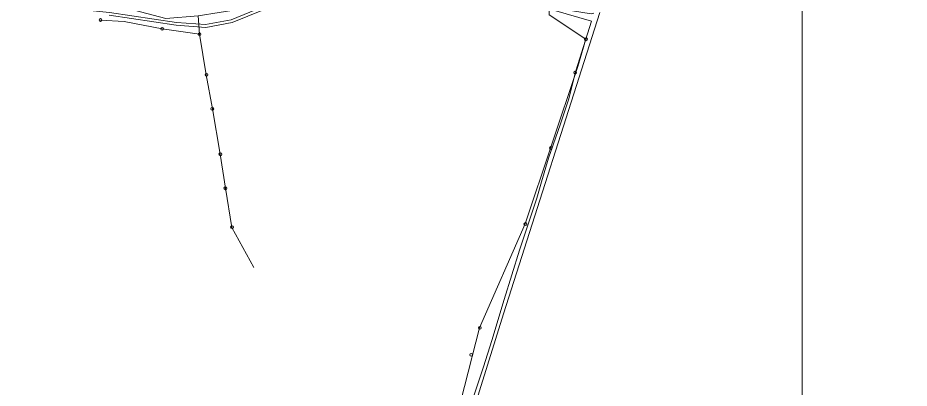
# Model space of a CAD drawing. Header units: feet. Extents: x 199174 to 214517, y 1645895 to 1656921.
# Drawn here: x 201370 to 202654, y 1652936 to 1653470 of the extents above; entities that cross this region are included whole.
import ezdxf

# ---------------------------------------------------------------- set-up
doc = ezdxf.new("R2010")
doc.units = ezdxf.units.FT
doc.header["$MEASUREMENT"] = 0
doc.layers.add('11 KV POWER LINE', color=254, linetype='Continuous', lineweight=9)
doc.layers.add('EP', color=254, linetype='Continuous', lineweight=9)
doc.layers.add('B.T. ROAD', color=251, linetype='Continuous')
doc.layers.add('GRID', color=7, linetype='Continuous')
doc.linetypes.add('ZIGZAG', pattern='A,0.0001,-0.2,[131,ltypeshp.shx,S=0.2,R=0,X=-0.2,Y=0],-0.4,[131,ltypeshp.shx,S=0.2,R=180,X=0.2,Y=0],-0.2', length=0.8001)

msp = doc.modelspace()

# ---------------------------------------------------------------- linework, layer by layer
at = {"layer": '11 KV POWER LINE', "linetype": 'ZIGZAG', "ltscale": 15}
for points, elevation in [([(202185.5, 1653577.3), (202165.9, 1653573.6), (202167.6, 1653560.1), (202168.5, 1653545.4), (202133.4, 1653547.5), (202135.7, 1653474.3), (202188.1, 1653439.2), (202176.9, 1653400)], 301.5), ([(201373.1, 1653523.1), (201427.3, 1653508.4), (201477.5, 1653496), (201528.3, 1653483.3), (201583.4, 1653469.2), (201630, 1653473)], 301.5), ([(201838.1, 1653504), (201755.9, 1653492.6), (201708.9, 1653485.6), (201659.9, 1653477.8), (201630, 1653473), (201631.9, 1653446.6), (201641.3, 1653387.8), (201650.3, 1653338.9), (201661.3, 1653273.7), (201669.1, 1653224.5), (201678.4, 1653168), (201709.8, 1653110.3)], 300.4), ([(201631.9, 1653446.6), (201578.1, 1653454.1), (201523.1, 1653464.8), (201489.2, 1653466.7)], 297.7), ([(202176.9, 1653400), (202100.7, 1653172.9), (202035.3, 1653023.3), (201991.7, 1652854), (201984.9, 1652802.9), (202097.9, 1652769.4), (202075.7, 1652663.4), (202319.1, 1652664.8), (202775.8, 1652706.1), (203078.8, 1652653.8)], 294.3)]:
    msp.add_lwpolyline(points, dxfattribs=dict(at, elevation=elevation))
at = {"layer": 'B.T. ROAD', "linetype": 'Continuous', "lineweight": 15}
for points in [[(201363.7, 1653491.5), (201408.2, 1653487.7), (201431.4, 1653485.1), (201501.9, 1653477.9), (201598.5, 1653463.3), (201640.5, 1653460.3), (201677.4, 1653467.3), (201723.1, 1653485.8), (201747.7, 1653486.2), (201791.9, 1653487.7), (201819.2, 1653491.6), (201832.7, 1653493.5), (201874.5, 1653507), (201942.3, 1653512), (201980.5, 1653512), (202041, 1653506.6), (202085.1, 1653502.1), (202139.3, 1653489.5), (202169, 1653479.9), (202195.9, 1653475.8), (202199.7, 1653476.8)], [(201723.9, 1653481.8), (201678.6, 1653463.5), (201640.8, 1653456.2), (201598.1, 1653459.3), (201501.4, 1653473.9)], [(202021.9, 1652909.2), (202041.1, 1652967), (202052.8, 1653005), (202070.9, 1653064.1), (202092.7, 1653134.9), (202117.5, 1653210.1), (202124.6, 1653233.8), (202134.7, 1653267.9), (202151.6, 1653317.3), (202163.2, 1653351.9), (202173.8, 1653393.4), (202190.7, 1653446.8), (202196.6, 1653465.4), (202141.6, 1653480.9)], [(202012.3, 1652557.5), (201954.4, 1652673.3), (202069.9, 1653043.3), (202208.4, 1653477.8)]]:
    msp.add_lwpolyline(points, dxfattribs=at)
at = {"layer": 'EP', "linetype": 'Continuous'}
for centre in [(201489.1, 1653466.9, 300.4), (201578, 1653454.1, 300.5), (201631.7, 1653446.4, 300), (202188.5, 1653439.1, 300.4), (201641.7, 1653387.9, 298.5), (202172.8, 1653391, 296.6), (201650.2, 1653338.8, 299.8), (201661.8, 1653273.3, 298.1), (202137.9, 1653282.4, 293.2), (201669, 1653224.3, 298.1), (202101.2, 1653172.8, 293.2), (201678.6, 1653168.3, 298.3), (202035.7, 1653023.1, 293.2), (202023.1, 1652984.1, 296.6)]:
    msp.add_circle(centre, 2, dxfattribs=at)
at = {"layer": 'GRID', "color": 254, "lineweight": 0}
msp.add_line((202500, 1656500), (202500, 1649164.6), dxfattribs=at)

doc.saveas('drawing.dxf')
